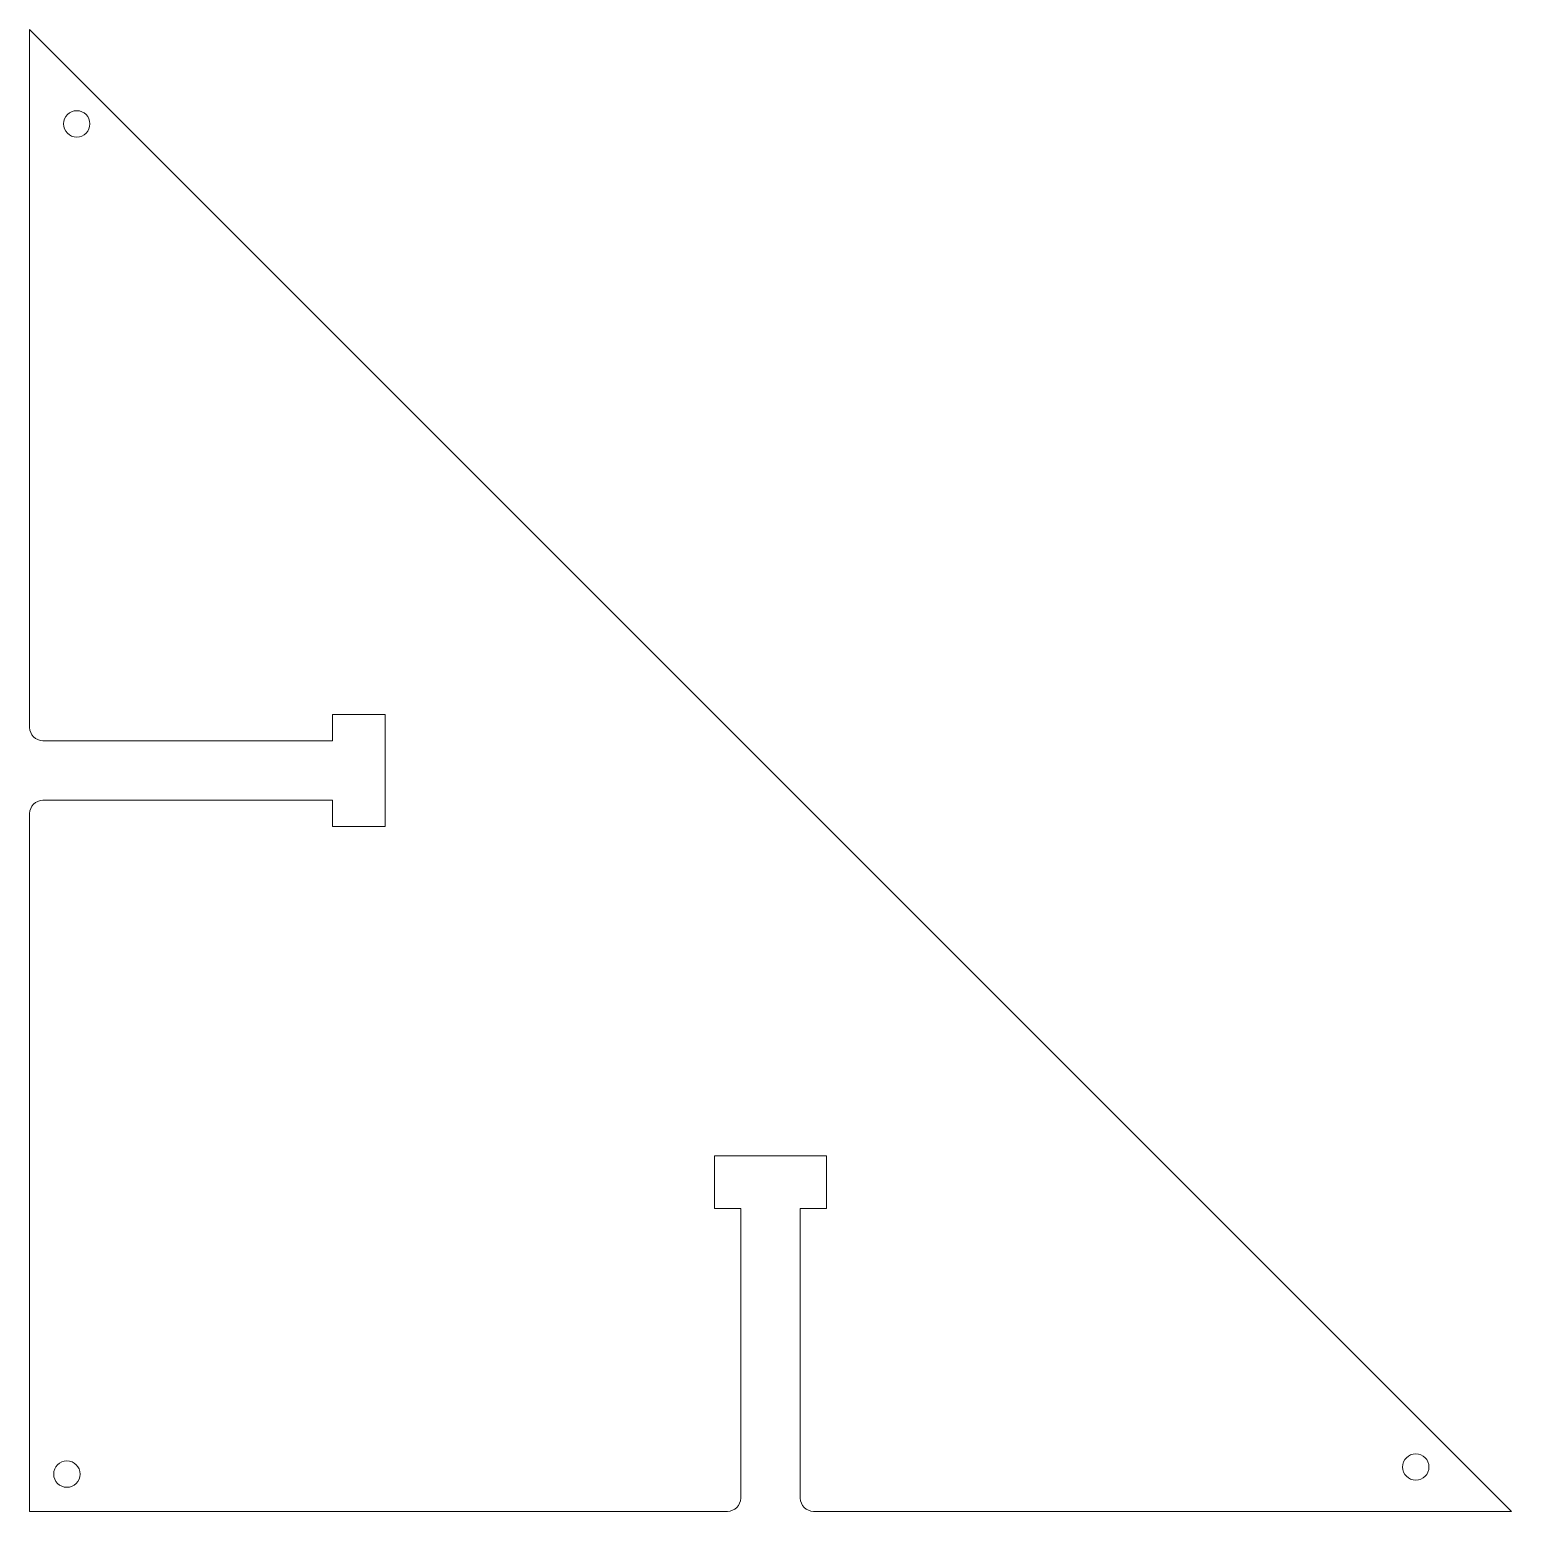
# Model space of a CAD drawing. Header units: millimetres. Extents: x 0 to 450, y 0 to 450.
import ezdxf

# ---------------------------------------------------------------- set-up
doc = ezdxf.new("R2010")
doc.units = ezdxf.units.MM

msp = doc.modelspace()

# ---------------------------------------------------------------- linework, layer by layer
at = {"color": 7, "linetype": 'Continuous', "lineweight": 15}
for p, q in [((0, 450), (450, 0)), ((0, 238.05), (0, 450)), ((91.97, 234.05), (91.97, 242.05)), ((91.97, 242.05), (107.97, 242.05)), ((107.97, 242.05), (107.97, 207.95)), ((91.97, 234.05), (4, 234.05)), ((0, 0), (0, 211.95)), ((91.97, 215.95), (4, 215.95)), ((91.97, 207.95), (91.97, 215.95)), ((107.97, 207.95), (91.97, 207.95)), ((207.95, 91.97), (207.95, 107.97)), ((207.95, 107.97), (242.05, 107.97)), ((242.05, 107.97), (242.05, 91.97)), ((215.95, 91.97), (207.95, 91.97)), ((215.95, 91.97), (215.95, 4)), ((242.05, 91.97), (234.05, 91.97)), ((234.05, 91.97), (234.05, 4)), ((0, 0), (211.95, 0)), ((238.05, 0), (450, 0))]:
    msp.add_line(p, q, dxfattribs=at)
for centre in [(14.31, 421.38), (11.31, 11.31), (420.97, 13.47)]:
    msp.add_circle(centre, 4, dxfattribs=at)
for centre, start, end in [((4, 238.05), 180, 270), ((4, 211.95), 90, 180), ((211.95, 4), 270, 0), ((238.05, 4), 180, 270)]:
    msp.add_arc(centre, 4, start, end, dxfattribs=at)

doc.saveas('drawing.dxf')
